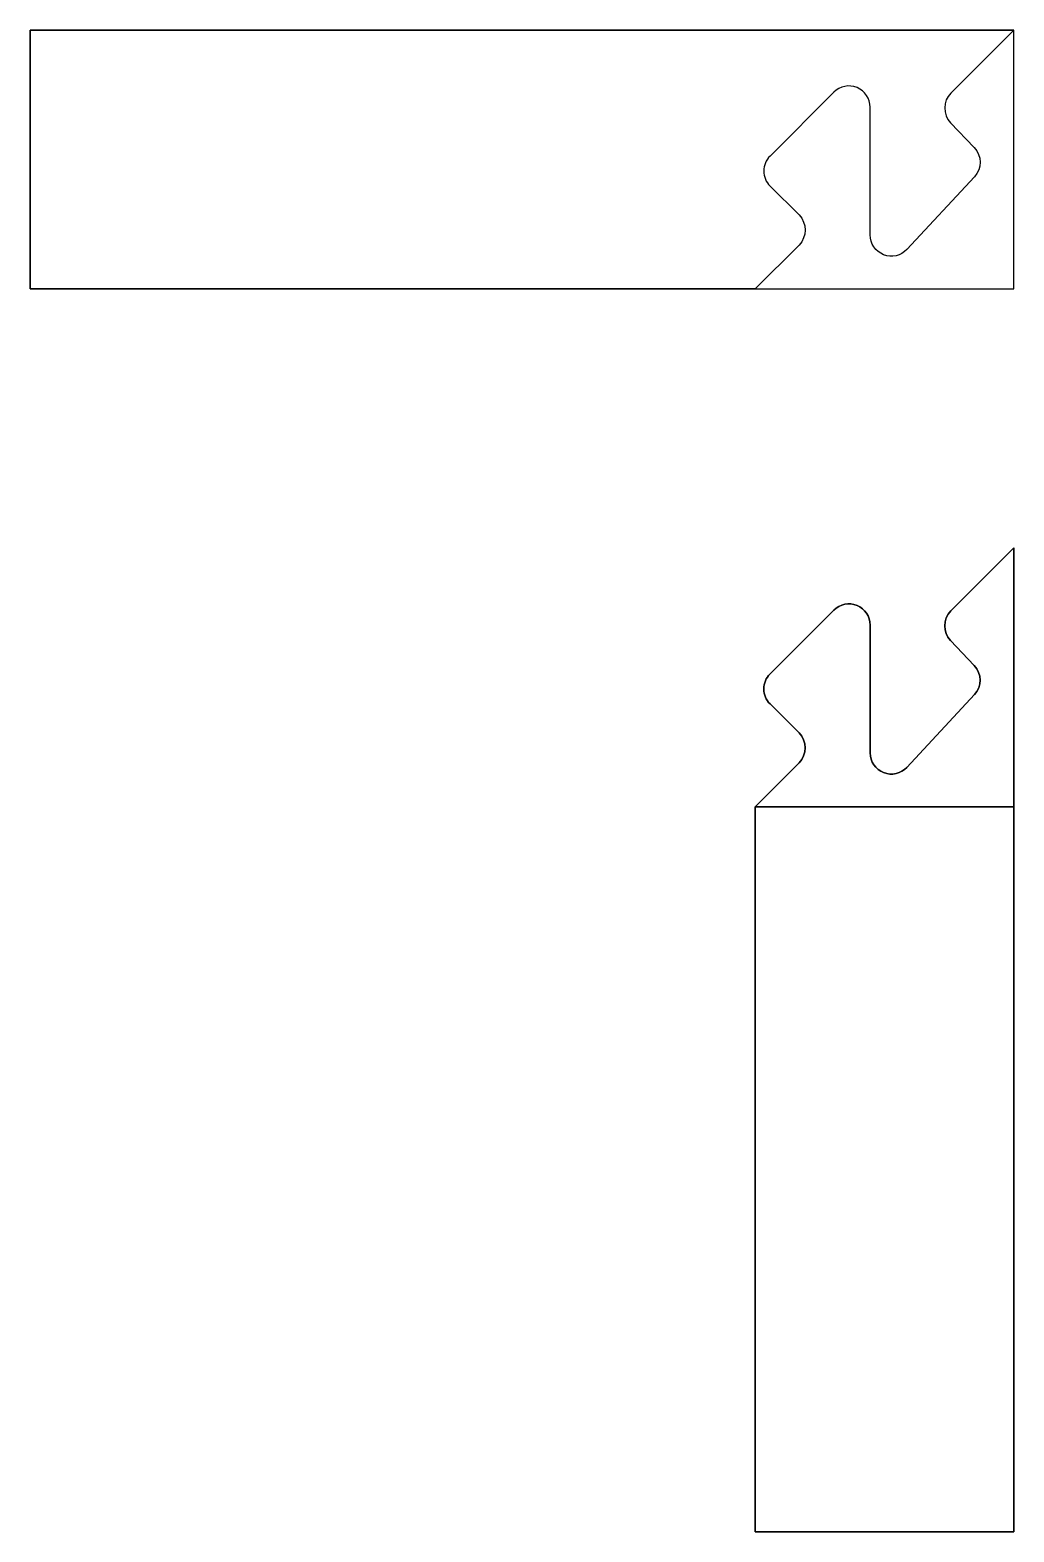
# Model space of a CAD drawing. Extents: x -28 to 162, y -301 to -11.
import ezdxf

# ---------------------------------------------------------------- set-up
doc = ezdxf.new("R2010")
doc.units = 0
doc.layers.add('1', color=7, linetype='CONTINUOUS')

# ---------------------------------------------------------------- blocks, each defined once
blk = doc.blocks.new('*M0')
at = {"layer": '1', "color": 7, "linetype": 'CONTINUOUS'}
for p, q in [((-210.00001, 10, 16), (-20.00001, 10, 16)), ((-210.00001, -40, 16), (-210.00001, 10, 16)), ((-20.00001, 10, -16), (-210.00001, 10, -16)), ((-210.00001, 10, -16), (-210.00001, 10, 16)), ((-210.00001, 10, -16), (-210.00001, -40, -16)), ((-20.00001, 10), (-32.17515, -2.17514)), ((-20.00001, 10), (-20.00001, 10, 16)), ((-20.00001, 10), (-20.00001, 10, -16)), ((-20.00001, -40, -16), (-20.00001, 10, -16)), ((-20.00001, -40), (-20.00001, 10)), ((-54.77693, -1.99914), (-67.10087, -14.32308)), ((-47.77779, -29.56954), (-47.77779, -4.89828)), ((-32.24389, -7.903), (-27.66298, -12.70926)), ((-67.10087, -20.12136), (-61.51026, -25.71197)), ((-27.62829, -18.32986), (-40.67522, -32.36141)), ((-61.51026, -31.51025), (-70.00001, -40)), ((-70.00001, -40, 16), (-210.00001, -40, 16)), ((-210.00001, -40, -16), (-210.00001, -40, 16)), ((-210.00001, -40, -16), (-20.00001, -40, -16)), ((-70.00001, -40), (-70.00001, -40, 16)), ((-70.00001, -40), (-20.00001, -40)), ((-20.00001, -40), (-20.00001, -40, -16))]:
    blk.add_line(p, q, dxfattribs=at)
for centre, start, end in [((-51.877788, -4.898276), 359.99999444, 135), ((-29.276008, -5.074274), 135, 223.62479722), ((-64.201734, -17.222222), 135, 225.00001111)]:
    blk.add_arc(centre, 4.1, start, end, dxfattribs=at)
at = {"layer": '1', "color": 7, "linetype": 'CONTINUOUS', "extrusion": (0, 0, -1)}
for centre, start, end in [((30.630859, -15.537988), 136.37519722, 222.91753889), ((64.409397, -28.611111), 135.00001111, 225), ((43.677788, -29.569539), 222.91753889, 359.99999444)]:
    blk.add_arc(centre, 4.1, start, end, dxfattribs=at)
blk = doc.blocks.new('*M1')
at = {"layer": '1', "color": 7, "linetype": 'CONTINUOUS'}
for p, q in [((-20.00001, 10, 16), (-32.17515, -2.17514, 16)), ((-54.77693, -1.99914, 16), (-67.10087, -14.32308, 16)), ((-54.77693, -1.99914), (-54.77693, -1.99914, 16)), ((-32.17515, -2.17514), (-32.17515, -2.17514, 16)), ((-47.77779, -29.56954, 16), (-47.77779, -4.89828, 16)), ((-47.77779, -4.89828), (-47.77779, -4.89828, 16)), ((-32.24389, -7.903), (-32.24389, -7.903, 16)), ((-32.24389, -7.903, 16), (-27.66298, -12.70926, 16)), ((-67.10087, -14.32308), (-67.10087, -14.32308, 16)), ((-27.66298, -12.70926), (-27.66298, -12.70926, 16)), ((-67.10087, -20.12136), (-67.10087, -20.12136, 16)), ((-67.10087, -20.12136, 16), (-61.51026, -25.71197, 16)), ((-27.62829, -18.32986, 16), (-40.67522, -32.36141, 16)), ((-27.62829, -18.32986), (-27.62829, -18.32986, 16)), ((-61.51026, -25.71197), (-61.51026, -25.71197, 16)), ((-61.51026, -31.51025, 16), (-70.00001, -40, 16)), ((-61.51026, -31.51025), (-61.51026, -31.51025, 16)), ((-47.77779, -29.56954), (-47.77779, -29.56954, 16)), ((-43.67779, -33.66954), (-43.67779, -33.66954, 16)), ((-40.67522, -32.36141), (-40.67522, -32.36141, 16))]:
    blk.add_line(p, q, dxfattribs=at)
for centre, start, end in [((-51.877788, -4.898276, 16), 359.99999444, 135), ((-29.276008, -5.074274, 16), 135, 223.62479722), ((-64.201734, -17.222222, 16), 135, 225.00001111)]:
    blk.add_arc(centre, 4.1, start, end, dxfattribs=at)
at = {"layer": '1', "color": 7, "linetype": 'CONTINUOUS', "extrusion": (0, 0, -1)}
for centre, start, end in [((30.630859, -15.537988, -16), 136.37519722, 222.91753889), ((64.409397, -28.611111, -16), 135.00001111, 225), ((43.677788, -29.569539, -16), 222.91753889, 359.99999444)]:
    blk.add_arc(centre, 4.1, start, end, dxfattribs=at)
blk = doc.blocks.new('*M2')
at = {"layer": '1', "color": 7, "linetype": 'CONTINUOUS'}
for name in ['*M0', '*M1']:
    blk.add_blockref(name, (0, 0), dxfattribs=at)
blk = doc.blocks.new('*M3')
at = {"layer": '1', "color": 7, "linetype": 'CONTINUOUS'}
for p, q in [((-20.00001, -60), (-20.00001, -60, 16)), ((-20.00001, -60, 16), (-20.00001, -250, 16)), ((-20.00001, -110), (-20.00001, -60)), ((-70.00001, -110), (-70.00001, -110, 16)), ((-70.00001, -250, 16), (-70.00001, -110, 16)), ((-70.00001, -110), (-20.00001, -110)), ((-20.00001, -110, -16), (-70.00001, -110, -16)), ((-70.00001, -110), (-70.00001, -110, -16)), ((-70.00001, -110, -16), (-70.00001, -250, -16)), ((-20.00001, -110), (-20.00001, -110, -16)), ((-20.00001, -250, -16), (-20.00001, -110, -16)), ((-20.00001, -250, 16), (-70.00001, -250, 16)), ((-70.00001, -250, -16), (-70.00001, -250, 16)), ((-70.00001, -250, -16), (-20.00001, -250, -16)), ((-20.00001, -250, 16), (-20.00001, -250, -16))]:
    blk.add_line(p, q, dxfattribs=at)
blk = doc.blocks.new('*M4')
at = {"layer": '1', "color": 7, "linetype": 'CONTINUOUS'}
for p, q in [((-32.17515, -72.17514, 16), (-20.00001, -60, 16)), ((-20.00001, -60), (-32.17515, -72.17514)), ((-67.10087, -84.32308, 16), (-54.77693, -71.99914, 16)), ((-54.77693, -71.99914), (-67.10087, -84.32308)), ((-54.77693, -71.99914), (-54.77693, -71.99914, 16)), ((-32.17515, -72.17514), (-32.17515, -72.17514, 16)), ((-47.77779, -74.89828), (-47.77779, -74.89828, 16)), ((-47.77779, -74.89828, 16), (-47.77779, -99.56954, 16)), ((-47.77779, -99.56954), (-47.77779, -74.89828)), ((-27.66298, -82.70926, 16), (-32.24389, -77.903, 16)), ((-32.24389, -77.903), (-32.24389, -77.903, 16)), ((-32.24389, -77.903), (-27.66298, -82.70926)), ((-27.66298, -82.70926), (-27.66298, -82.70926, 16)), ((-67.10087, -84.32308), (-67.10087, -84.32308, 16)), ((-40.67522, -102.36141, 16), (-27.62829, -88.32986, 16)), ((-27.62829, -88.32986), (-40.67522, -102.36141)), ((-27.62829, -88.32986), (-27.62829, -88.32986, 16)), ((-61.51026, -95.71197, 16), (-67.10087, -90.12136, 16)), ((-67.10087, -90.12136), (-67.10087, -90.12136, 16)), ((-67.10087, -90.12136), (-61.51026, -95.71197)), ((-61.51026, -95.71197), (-61.51026, -95.71197, 16)), ((-47.77779, -99.56954), (-47.77779, -99.56954, 16)), ((-70.00001, -110, 16), (-61.51026, -101.51025, 16)), ((-61.51026, -101.51025), (-70.00001, -110)), ((-61.51026, -101.51025), (-61.51026, -101.51025, 16)), ((-43.67779, -103.66954), (-43.67779, -103.66954, 16)), ((-40.67522, -102.36141), (-40.67522, -102.36141, 16))]:
    blk.add_line(p, q, dxfattribs=at)
at = {"layer": '1', "color": 7, "linetype": 'CONTINUOUS', "extrusion": (0, 0, -1)}
for centre, start, end in [((51.877788, -74.898276, -16), 45, 180.00000556), ((29.276008, -75.074274, -16), 316.37520278, 45), ((30.630859, -85.537988), 136.37519722, 222.91753889), ((64.201734, -87.222222, -16), 314.99998889, 45), ((64.409397, -98.611111), 135.00001111, 225), ((43.677788, -99.569539), 222.91753889, 359.99999444)]:
    blk.add_arc(centre, 4.1, start, end, dxfattribs=at)
at = {"layer": '1', "color": 7, "linetype": 'CONTINUOUS'}
for centre, start, end in [((-51.877788, -74.898276), 359.99999444, 135), ((-29.276008, -75.074274), 135, 223.62479722), ((-30.630859, -85.537988, 16), 317.08246111, 43.62480278), ((-64.201734, -87.222222), 135, 225.00001111), ((-64.409397, -98.611111, 16), 315, 44.99998889), ((-43.677788, -99.569539, 16), 180.00000556, 317.08246111)]:
    blk.add_arc(centre, 4.1, start, end, dxfattribs=at)
blk = doc.blocks.new('*M5')
at = {"layer": '1', "color": 7, "linetype": 'CONTINUOUS'}
for name in ['*M3', '*M4']:
    blk.add_blockref(name, (0, 0), dxfattribs=at)

msp = doc.modelspace()

# ---------------------------------------------------------------- block references
at = {"layer": '1', "color": 7, "linetype": 'CONTINUOUS'}
for name, p in [('*M2', (182.38156, -21.48234, -20)), ('*M5', (182.38156, -51.48234, -20))]:
    msp.add_blockref(name, p, dxfattribs=at)

doc.saveas('drawing.dxf')
